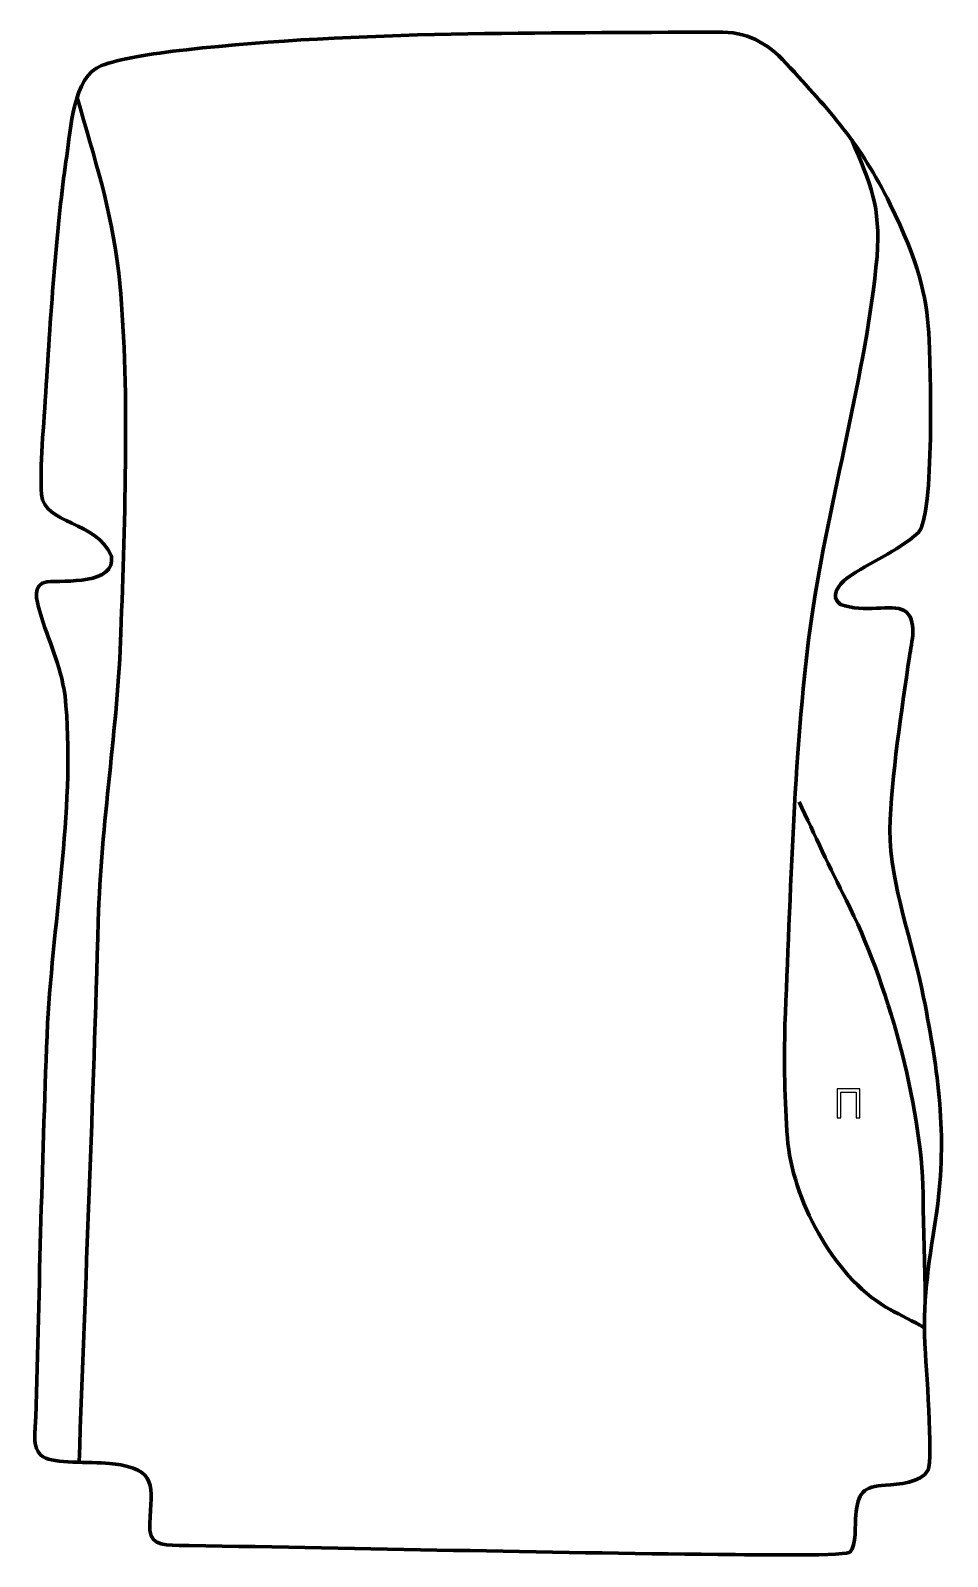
# Model space of a CAD drawing. Header units: millimetres. Extents: x 991 to 1565, y -7 to 949.
import ezdxf

# ---------------------------------------------------------------- set-up
doc = ezdxf.new("R2010")
doc.units = ezdxf.units.MM
doc.header["$MEASUREMENT"] = 0
doc.layers.add('layer 2', color=7, linetype='Continuous')
doc.layers.add('layer 3', color=7, linetype='Continuous')

msp = doc.modelspace()

# ---------------------------------------------------------------- linework, layer by layer
at = {"layer": 'layer 2', "color": 142, "lineweight": 158}
for points, knots in [([(1020.3623, 907.248), (1031.2713, 868.7041), (1041.7984, 837.5306), (1046.4091, 797.0976), (1046.4091, 797.0976), (1053.7213, 729.6586), (1050.0914, 641.974), (1047.8032, 572.0181), (1047.8032, 572.0181), (1045.8614, 512.6491), (1035.2714, 452.3326), (1033.5936, 391.222), (1033.5936, 391.222), (1030.4801, 278.152), (1025.6054, 165.1459), (1021.6082, 52.1063)], [0, 0, 0, 0, 0.2, 0.2, 0.2, 0.2, 0.4, 0.4, 0.4, 0.4, 0.6, 0.6, 0.6, 0.6, 1, 1, 1, 1]), ([(1505.448, 880.5631), (1517.4834, 852.8972), (1523.5183, 838.8811), (1521.3011, 807.5942), (1521.3011, 807.5942), (1514.5749, 734.4127), (1491.2067, 656.1298), (1480.4147, 581.9143), (1480.4147, 581.9143), (1469.3649, 505.9254), (1466.9623, 403.8983), (1463.6408, 326.4375), (1463.6408, 326.4375), (1463.0073, 303.9224), (1463.3736, 277.7034), (1465.1332, 255.279), (1465.1332, 255.279), (1468.0648, 217.9182), (1493.4358, 169.1108), (1526.797, 149.387), (1526.797, 149.387), (1533.8173, 145.4129), (1541.0843, 141.8357), (1548.1665, 137.9479), (1548.1665, 137.9479), (1549.0825, 137.4317), (1549.9986, 136.9157), (1550.9147, 136.3997)], [0, 0, 0, 0, 0.125, 0.125, 0.125, 0.125, 0.25, 0.25, 0.25, 0.25, 0.375, 0.375, 0.375, 0.375, 0.5, 0.5, 0.5, 0.5, 0.625, 0.625, 0.625, 0.625, 0.75, 0.75, 0.75, 0.75, 1, 1, 1, 1]), ([(1472.4558, 465.9621), (1482.2149, 445.0681), (1491.6187, 424.7113), (1502.0898, 404.1272), (1502.0898, 404.1272), (1527.6856, 353.5995), (1549.1806, 276.5961), (1550.0971, 220.381), (1550.0971, 220.381), (1550.1258, 209.9383), (1550.5192, 199.475), (1550.7583, 189.0331), (1550.7583, 189.0331), (1551.0101, 177.6091), (1551.2618, 166.1852), (1551.5136, 154.7612)], [0, 0, 0, 0, 0.2, 0.2, 0.2, 0.2, 0.4, 0.4, 0.4, 0.4, 0.6, 0.6, 0.6, 0.6, 1, 1, 1, 1])]:
    msp.add_open_spline(points, degree=3, knots=knots, dxfattribs=at)
at = {"layer": 'layer 2', "color": 142}
msp.add_open_spline([(1496.2988, 286.1223), (1496.2988, 286.1223), (1510.5736, 286.1223), (1510.5736, 286.1223), (1510.5736, 286.1223), (1510.5736, 286.1223), (1510.5736, 267.9359), (1510.5736, 267.9359), (1510.5736, 267.9359), (1510.5736, 267.9359), (1508.1606, 267.9359), (1508.1606, 267.9359), (1508.1606, 267.9359), (1508.1606, 267.9359), (1508.1606, 283.9887), (1508.1606, 283.9887), (1508.1606, 283.9887), (1508.1606, 283.9887), (1498.7118, 283.9887), (1498.7118, 283.9887), (1498.7118, 283.9887), (1498.7118, 283.9887), (1498.7118, 267.9359), (1498.7118, 267.9359), (1498.7118, 267.9359), (1498.7118, 267.9359), (1496.2988, 267.9359), (1496.2988, 267.9359), (1496.2988, 267.9359), (1496.2988, 267.9359), (1496.2988, 286.1223), (1496.2988, 286.1223)], degree=3, knots=[0, 0, 0, 0, 0.11111111, 0.11111111, 0.11111111, 0.11111111, 0.22222222, 0.22222222, 0.22222222, 0.22222222, 0.33333333, 0.33333333, 0.33333333, 0.33333333, 0.44444444, 0.44444444, 0.44444444, 0.44444444, 0.55555556, 0.55555556, 0.55555556, 0.55555556, 0.66666667, 0.66666667, 0.66666667, 0.66666667, 0.77777778, 0.77777778, 0.77777778, 0.77777778, 1, 1, 1, 1], dxfattribs=at)
at = {"layer": 'layer 3', "color": 242, "lineweight": 158}
msp.add_open_spline([(1013.828, 870.494), (1016.2413, 886.5696), (1017.8472, 920.5303), (1035.5382, 927.1621), (1035.5382, 927.1621), (1046.4444, 931.2505), (1065.235, 934.5219), (1088.8022, 937.143), (1088.8022, 937.143), (1196.6937, 949.1428), (1312.1432, 947.3172), (1421.2304, 948.1975), (1421.2304, 948.1975), (1439.9548, 948.3547), (1452.0767, 941.9572), (1464.4115, 928.5161), (1464.4115, 928.5161), (1492.0704, 898.3757), (1510.3682, 878.9905), (1529.5845, 840.228), (1529.5845, 840.228), (1546.9133, 804.7719), (1552.3106, 783.1345), (1553.7026, 759.644), (1553.7026, 759.644), (1554.8342, 740.5472), (1557.2908, 644.7139), (1547.2635, 634.5812), (1547.2635, 634.5812), (1532.6651, 621.7783), (1517.3264, 616.667), (1502.4621, 605.9877), (1502.4621, 605.9877), (1497.4235, 602.0427), (1491.1447, 594.9011), (1498.4937, 589.6113), (1498.4937, 589.6113), (1513.2833, 583.9592), (1530.246, 590.0002), (1538.2765, 585.8311), (1538.2765, 585.8311), (1546.9874, 580.1746), (1542.9075, 565.4816), (1541.6327, 556.9691), (1541.6327, 556.9691), (1536.5022, 522.3381), (1530.4875, 483.0643), (1529.2375, 448.2642), (1529.2375, 448.2642), (1529.7796, 412.7322), (1543.6166, 378.1335), (1550.4785, 343.234), (1550.4785, 343.234), (1559.691, 296.0086), (1565.3845, 257.8208), (1558.6823, 209.5452), (1558.6823, 209.5452), (1554.2982, 179.0175), (1549.8327, 157.9132), (1551.146, 126.366), (1551.146, 126.366), (1551.8534, 114.5759), (1556.563, 53.5357), (1553.2764, 47.2904), (1553.2764, 47.2904), (1548.9175, 39.0077), (1534.5243, 38.4195), (1526.6073, 37.8583), (1526.6073, 37.8583), (1512.8834, 36.8856), (1509.2319, 33.1501), (1507.9134, 19.0503), (1507.9134, 19.0503), (1507.569, 14.0571), (1508.2353, -0.6664), (1504.5766, -3.8243), (1504.5766, -3.8243), (1504.5766, -3.8243), (1503.8731, -4.3264), (1503.8731, -4.3264), (1503.8731, -4.3264), (1498.8755, -6.8989), (1432.3852, -5.663), (1421.5627, -5.5703), (1421.5627, -5.5703), (1311.1821, -4.6651), (1200.9096, -1.5818), (1090.5835, -0.1149), (1090.5835, -0.1149), (1088.5091, -0.0874), (1086.4349, -0.0629), (1084.3604, -0.0496), (1084.3604, -0.0496), (1072.2619, 0.3296), (1065.3606, 0.4916), (1065.8073, 13.7383), (1065.8073, 13.7383), (1066.9596, 37.3641), (1070.9828, 47.5651), (1042.7161, 51.2102), (1042.7161, 51.2102), (1031.8237, 52.6148), (1008.8664, 51.1138), (1000.7249, 54.6667), (1000.7249, 54.6667), (991.1868, 58.829), (994.2284, 71.3663), (994.4701, 80.1781), (994.4701, 80.1781), (996.7617, 162.3779), (998.3929, 245.0612), (1001.8907, 327.1805), (1001.8907, 327.1805), (1005.453, 393.0717), (1019.6174, 467.0247), (1012.8012, 532.0906), (1012.8012, 532.0906), (1009.7872, 553.3363), (1002.5172, 565.7825), (996.9664, 585.2162), (996.9664, 585.2162), (994.9825, 592.1617), (991.9768, 602.1714), (1001.5636, 603.8278), (1001.5636, 603.8278), (1012.135, 604.5071), (1044.8659, 601.9574), (1041.7882, 619.8894), (1041.7882, 619.8894), (1032.8121, 642.005), (999.5949, 639.6837), (998.129, 658.3516), (998.129, 658.3516), (996.7571, 675.8224), (999.5004, 700.7124), (1001.0628, 727.2982), (1001.0628, 727.2982), (1004.0338, 777.8515), (1008.6184, 835.9214), (1013.828, 870.494)], degree=3, knots=[0, 0, 0, 0, 0.02777778, 0.02777778, 0.02777778, 0.02777778, 0.05555556, 0.05555556, 0.05555556, 0.05555556, 0.08333333, 0.08333333, 0.08333333, 0.08333333, 0.11111111, 0.11111111, 0.11111111, 0.11111111, 0.13888889, 0.13888889, 0.13888889, 0.13888889, 0.16666667, 0.16666667, 0.16666667, 0.16666667, 0.19444444, 0.19444444, 0.19444444, 0.19444444, 0.22222222, 0.22222222, 0.22222222, 0.22222222, 0.25, 0.25, 0.25, 0.25, 0.27777778, 0.27777778, 0.27777778, 0.27777778, 0.30555556, 0.30555556, 0.30555556, 0.30555556, 0.33333333, 0.33333333, 0.33333333, 0.33333333, 0.36111111, 0.36111111, 0.36111111, 0.36111111, 0.38888889, 0.38888889, 0.38888889, 0.38888889, 0.41666667, 0.41666667, 0.41666667, 0.41666667, 0.44444444, 0.44444444, 0.44444444, 0.44444444, 0.47222222, 0.47222222, 0.47222222, 0.47222222, 0.5, 0.5, 0.5, 0.5, 0.52777778, 0.52777778, 0.52777778, 0.52777778, 0.55555556, 0.55555556, 0.55555556, 0.55555556, 0.58333333, 0.58333333, 0.58333333, 0.58333333, 0.61111111, 0.61111111, 0.61111111, 0.61111111, 0.63888889, 0.63888889, 0.63888889, 0.63888889, 0.66666667, 0.66666667, 0.66666667, 0.66666667, 0.69444444, 0.69444444, 0.69444444, 0.69444444, 0.72222222, 0.72222222, 0.72222222, 0.72222222, 0.75, 0.75, 0.75, 0.75, 0.77777778, 0.77777778, 0.77777778, 0.77777778, 0.80555556, 0.80555556, 0.80555556, 0.80555556, 0.83333333, 0.83333333, 0.83333333, 0.83333333, 0.86111111, 0.86111111, 0.86111111, 0.86111111, 0.88888889, 0.88888889, 0.88888889, 0.88888889, 0.91666667, 0.91666667, 0.91666667, 0.91666667, 0.94444444, 0.94444444, 0.94444444, 0.94444444, 1, 1, 1, 1], dxfattribs=at)

doc.saveas('drawing.dxf')
